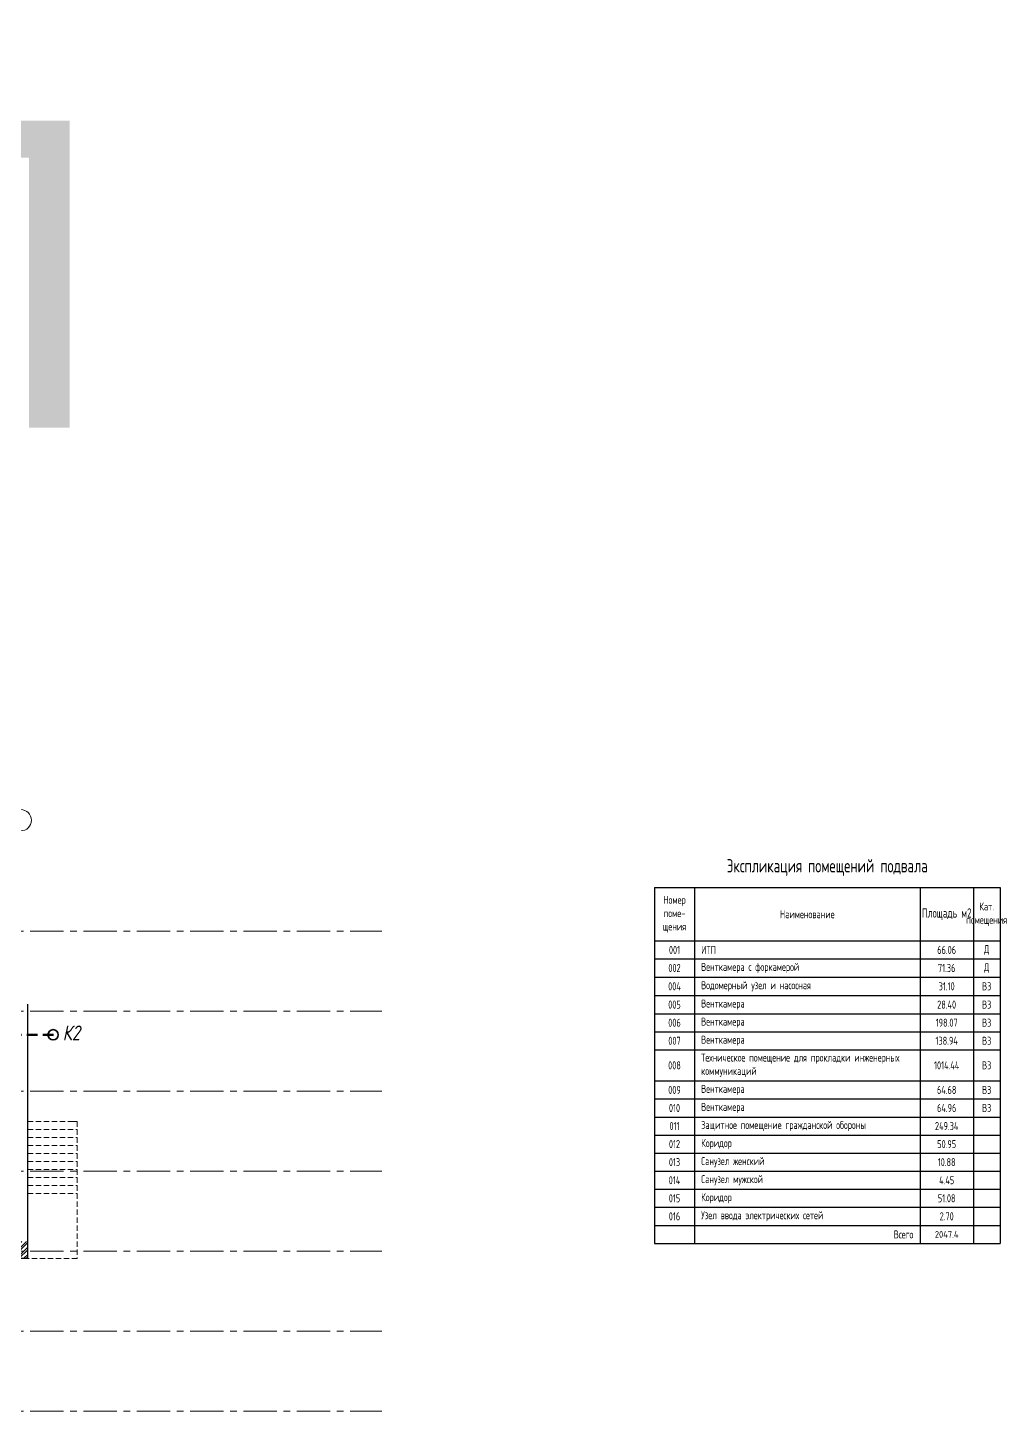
# Model space of a CAD drawing. Header units: millimetres. Extents: x -13407 to 93998, y -3954 to 109271.
# Drawn here: x 57340 to 93998, y 57395 to 109271 of the extents above; entities that cross this region are included whole.
import ezdxf

# ---------------------------------------------------------------- set-up
doc = ezdxf.new("R2010")
doc.units = ezdxf.units.MM
for name, pattern in [('ADSK_Штриховая_ш2 п1', [3, 2, -1]), ('CENTER', [2, 1.25, -0.25, 0.25, -0.25]), ('HIDDEN', [6, 4, -2])]:
    doc.linetypes.add(name, pattern=pattern)
for name, color, linetype, lineweight in [('_К2', 42, 'Continuous', 35), ('АР_МосжилНии_Стены', 202, 'Continuous', 30), ('АР_Оси', 193, 'Continuous', 9), ('АР_Сети', 250, 'Continuous', 30), ('АР_тонкая линия', 250, 'Continuous', 0), ('АР_Штриховка кирпич', 250, 'Continuous', 9)]:
    doc.layers.add(name, color=color, linetype=linetype, lineweight=lineweight)
doc.layers.add('АР_Таблицы', color=250, linetype='Continuous')
doc.styles.add('Arial', font='ARIALN.TTF')
doc.styles.add('ISOCPEUR', font='isocpeur.ttf', dxfattribs={"width": 0.7})
doc.styles.add('ISOCPEUR_2', font='isocpeur.ttf', dxfattribs={"width": 0.9, "height": 300})
doc.styles.add('М2', font='isocpeui.ttf', dxfattribs={"width": 0.8})

# ---------------------------------------------------------------- blocks, each defined once
blk = doc.blocks.new('*T72')
at = {"layer": 'АР_Таблицы', "color": 0, "linetype": 'ByBlock', "lineweight": 30, "transparency": 16777216}
for p, q in [((0, -1500), (12955, -1500)), ((0, -1500), (0, -14841)), ((1500, -1500), (1500, -14841)), ((9955, -1500), (9955, -14841)), ((11955, -1500), (11955, -14841)), ((12955, -1500), (12955, -14841)), ((0, -3500), (12955, -3500)), ((11955, -14164), (12955, -14164)), ((0, -14841), (12955, -14841))]:
    blk.add_line(p, q, dxfattribs=at)
at = {"layer": 'АР_Таблицы', "color": 0, "linetype": 'ByBlock', "lineweight": -2, "transparency": 16777216}
for p, q in [((0, -4177), (12955, -4177)), ((0, -4854), (12955, -4854)), ((0, -5551), (12955, -5551)), ((0, -6228), (12955, -6228)), ((0, -6905), (12955, -6905)), ((0, -7582), (12955, -7582)), ((0, -8748), (12955, -8748)), ((0, -9425), (12955, -9425)), ((0, -10102), (12955, -10102)), ((0, -10779), (12955, -10779)), ((0, -11456), (12955, -11456)), ((0, -12133), (12955, -12133)), ((0, -12810), (12955, -12810)), ((0, -13487), (12955, -13487)), ((0, -14164), (11955, -14164))]:
    blk.add_line(p, q, dxfattribs=at)
at = {"layer": 'АР_Таблицы', "transparency": 16777216}
for s, insert, char_height, width, attachment_point, style in [('Экспликация помещений подвала', (6477, -750), 500, 12854.8, 5, 'ISOCPEUR'), ('Номер поме- щения', (750, -2500), 300, 1400, 5, 'ISOCPEUR'), ('Кат. помещения', (12455, -2500), 300, 900, 5, 'ISOCPEUR'), ('Наименование', (5727, -2500), 300, 8354.8, 5, 'ISOCPEUR'), ('Площадь м2', (10955, -2500), 350, 1900, 5, 'ISOCPEUR'), ('001', (750, -3838), 300, 1223.08, 5, 'ISOCPEUR'), ('ИТП', (1750, -3838), 300, 7954.8, 4, 'ISOCPEUR'), ('66.06', (10955, -3838), 300, 1500, 5, 'ISOCPEUR'), ('{\\C1;Д}', (12455, -3838), 300, 900, 5, 'ISOCPEUR'), ('002', (750, -4515), 300, 1223.08, 5, 'ISOCPEUR'), ('Венткамера с форкамерой', (1750, -4515), 300, 7954.8, 4, 'ISOCPEUR'), ('71.36', (10955, -4515), 300, 1500, 5, 'ISOCPEUR'), ('{\\C1;Д}', (12455, -4515), 300, 900, 5, 'ISOCPEUR'), ('004', (750, -5202), 300, 1223.08, 5, 'ISOCPEUR'), ('Водомерный узел и насосная', (1750, -5202), 300, 7954.8, 4, 'ISOCPEUR'), ('31.10', (10955, -5202), 300, 1500, 5, 'ISOCPEUR'), ('{\\C1;В3}', (12455, -5202), 300, 900, 5, 'ISOCPEUR'), ('Венткамера', (1750, -5889), 300, 7954.8, 4, 'ISOCPEUR'), ('005', (750, -5889), 300, 1223.08, 5, 'ISOCPEUR'), ('28.40', (10955, -5889), 300, 1500, 5, 'ISOCPEUR'), ('{\\C1;В3}', (12455, -5889), 300, 900, 5, 'ISOCPEUR'), ('006', (750, -6566), 300, 1223.08, 5, 'ISOCPEUR'), ('Венткамера', (1750, -6566), 300, 7954.8, 4, 'ISOCPEUR'), ('198.07', (10955, -6566), 300, 1500, 5, 'ISOCPEUR'), ('{\\C1;В3}', (12455, -6566), 300, 900, 5, 'ISOCPEUR'), ('007', (750, -7243), 300, 1223.08, 5, 'ISOCPEUR'), ('Венткамера', (1750, -7243), 300, 7954.8, 4, 'ISOCPEUR'), ('138.94', (10955, -7243), 300, 1500, 5, 'ISOCPEUR'), ('{\\C1;В3}', (12455, -7243), 300, 900, 5, 'ISOCPEUR'), ('Техническое помещение для прокладки инженерных коммуникаций', (1750, -8165), 300, 7954.8, 4, 'ISOCPEUR'), ('008', (750, -8165), 300, 1223.08, 5, 'ISOCPEUR'), ('1014.44', (10955, -8165), 300, 1500, 5, 'ISOCPEUR'), ('{\\C1;В3}', (12455, -8165), 300, 900, 5, 'ISOCPEUR'), ('009', (750, -9087), 300, 1223.08, 5, 'ISOCPEUR'), ('Венткамера', (1750, -9087), 300, 7954.8, 4, 'ISOCPEUR'), ('64.68', (10955, -9087), 300, 1500, 5, 'ISOCPEUR'), ('{\\C1;В3}', (12455, -9087), 300, 900, 5, 'ISOCPEUR'), ('010', (750, -9764), 300, 1223.08, 5, 'ISOCPEUR'), ('Венткамера', (1750, -9764), 300, 7954.8, 4, 'ISOCPEUR'), ('64.96', (10955, -9764), 300, 1500, 5, 'ISOCPEUR'), ('{\\C1;В3}', (12455, -9764), 300, 900, 5, 'ISOCPEUR'), ('011', (750, -10441), 300, 1223.08, 5, 'ISOCPEUR'), ('Защитное помещение гражданской обороны', (1750, -10441), 300, 7954.8, 4, 'ISOCPEUR'), ('249.34', (10955, -10441), 300, 1500, 5, 'ISOCPEUR'), ('012', (750, -11118), 300, 1223.08, 5, 'ISOCPEUR'), ('Коридор', (1750, -11118), 300, 7954.8, 4, 'ISOCPEUR'), ('50.95', (10955, -11118), 300, 1500, 5, 'ISOCPEUR'), ('013', (750, -11795), 300, 1223.08, 5, 'ISOCPEUR'), ('Санузел женский', (1750, -11795), 300, 7954.8, 4, 'ISOCPEUR'), ('10.88', (10955, -11795), 300, 1500, 5, 'ISOCPEUR'), ('014', (750, -12472), 300, 1223.08, 5, 'ISOCPEUR'), ('Санузел мужской', (1750, -12472), 300, 7954.8, 4, 'ISOCPEUR'), ('4.45', (10955, -12472), 300, 1500, 5, 'ISOCPEUR'), ('Коридор', (1750, -13149), 300, 7954.8, 4, 'ISOCPEUR'), ('015', (750, -13149), 300, 1223.08, 5, 'ISOCPEUR'), ('51.08', (10955, -13149), 300, 1500, 5, 'ISOCPEUR'), ('016', (750, -13826), 300, 1223.08, 5, 'ISOCPEUR'), ('Узел ввода электрических сетей', (1750, -13826), 300, 7954.8, 4, 'ISOCPEUR'), ('2.70', (10955, -13826), 300, 1500, 5, 'ISOCPEUR'), ('Всего', (9705, -14503), 300, 7954.8, 6, 'ISOCPEUR'), ('2047.4', (10955, -14503), 250, 1980, 5, 'ISOCPEUR_2')]:
    blk.add_mtext(s, dxfattribs=dict(at, insert=insert, char_height=char_height, width=width, attachment_point=attachment_point, style=style))

msp = doc.modelspace()

# ---------------------------------------------------------------- hatches: boundary and pattern name
at = {"layer": 'АР_Штриховка кирпич', "ltscale": 100}
h = msp.add_hatch(dxfattribs=at)
h.set_pattern_fill('ANSI32', color=256, scale=500)
h.set_pattern_definition([(45, (-951809.71, 109221.18), (-132.58252, 132.58252), []), (45, (-951721.32, 109221.18), (-132.58252, 132.58252), [])])
h.paths.add_polyline_path([(53829.9, 63135), (57339.9, 63135), (57339.9, 63765), (56829.9, 63765), (56829.9, 63645), (53829.9, 63645), (53829.9, 64025), (53319.9, 64025), (53319.9, 60645), (52474.9, 60645), (52474.9, 60005), (53829.9, 60005)])

# ---------------------------------------------------------------- linework, layer by layer
at = {"layer": '_К2', "ltscale": 100}
msp.add_circle((58294.5, 71511.7), 193.6, dxfattribs=at)
at = {"layer": 'АР_МосжилНии_Стены', "ltscale": 100}
for p, q in [((57339.9, 63464.6), (57339.9, 72655)), ((57339.9, 63135), (57339.9, 63765)), ((53829.9, 63135), (57339.9, 63135))]:
    msp.add_line(p, q, dxfattribs=at)
at = {"layer": 'АР_Оси', "linetype": 'CENTER', "ltscale": 1000}
for p, q in [((-12563.8, 75395), (70614.6, 75395)), ((-12563.8, 72395), (70614.6, 72395)), ((-12563.8, 69395), (70614.6, 69395)), ((-12563.8, 66395), (70614.6, 66395)), ((-12563.8, 63395), (70614.6, 63395)), ((-12563.8, 60395), (70614.6, 60395)), ((-12563.8, 57395), (70614.6, 57395))]:
    msp.add_line(p, q, dxfattribs=at)
at = {"layer": 'АР_Оси', "ltscale": 0.5}
msp.add_circle((57079.9, 79557.5), 400, dxfattribs=at)
at = {"layer": 'АР_Сети', "color": 251, "linetype": 'HIDDEN', "lineweight": 50, "ltscale": 100}
msp.add_line((58306.7, 71514.1), (50361, 71514.1), dxfattribs=at)
at = {"layer": 'АР_тонкая линия', "linetype": 'ADSK_Штриховая_ш2 п1', "ltscale": 100}
for p, q in [((57339.9, 68258.4), (57339.9, 65558.4)), ((57339.9, 68258.4), (59201.1, 68258.4)), ((57339.9, 67958.4), (59201.1, 67958.4)), ((57339.9, 67658.4), (59201.1, 67658.4)), ((57339.9, 67358.4), (59201.1, 67358.4)), ((57339.9, 67058.4), (59201.1, 67058.4)), ((57339.9, 66758.4), (59201.1, 66758.4)), ((57339.9, 66458.4), (59201.1, 66458.4)), ((57339.9, 66158.4), (59201.1, 66158.4)), ((57339.9, 65858.4), (59201.1, 65858.4)), ((57339.9, 65558.4), (59201.1, 65558.4)), ((57339.9, 65558.4), (57339.9, 63129.9))]:
    msp.add_line(p, q, dxfattribs=at)
msp.add_lwpolyline([(58951.1, 68258.4), (59201.1, 68258.4), (59201.1, 63129.9), (57339.9, 63129.9)], dxfattribs=at)

# ---------------------------------------------------------------- block references
msp.add_blockref('*T72', (80843.3, 78531.7))

# ---------------------------------------------------------------- texts
at = {"style": 'Arial'}
msp.add_text('Подвал', height=15000, dxfattribs=at).set_placement((-572.3, 94271.1))
at = {"layer": 'АР_Сети', "ltscale": 10, "style": 'М2', "width": 0.8}
msp.add_text('К2', height=560, dxfattribs=at).set_placement((58651.9, 71301.7))

doc.saveas('drawing.dxf')
